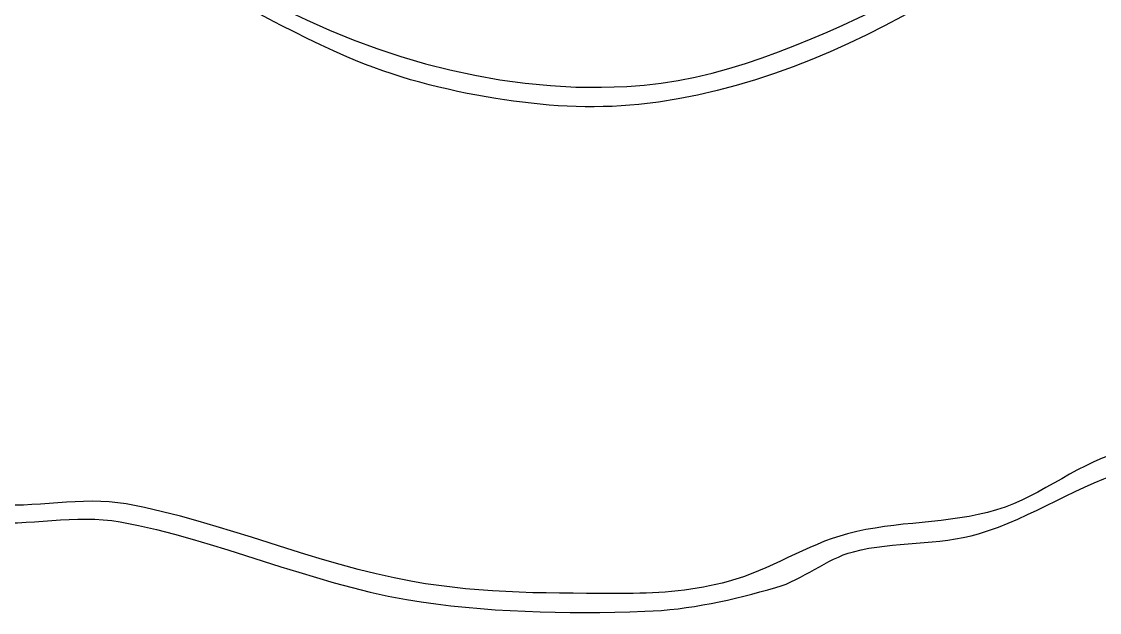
# Model space of a CAD drawing. Extents: x 4 to 678, y 18 to 648.
# Drawn here: x 202.9 to 383.8, y 350.8 to 449.9 of the extents above; entities that cross this region are included whole.
import ezdxf

# ---------------------------------------------------------------- set-up
doc = ezdxf.new("R2010")
doc.units = 0
doc.layers.add('Poly', color=3, linetype='CONTINUOUS')

msp = doc.modelspace()

# ---------------------------------------------------------------- linework, layer by layer
at = {"layer": 'Poly'}
for points in [[(257.5, 444), (255.28, 445), (253.07, 446.02), (250.87, 447.07), (248.68, 448.15), (246.51, 449.25), (244.35, 450.38), (242.2, 451.54), (240.07, 452.72), (237.95, 453.93), (235.84, 455.15), (233.75, 456.41), (231.67, 457.68), (229.6, 458.98), (227.55, 460.3), (225.52, 461.64), (223.5, 463)], [(239.5, 456), (243.17, 453.94), (246.92, 451.99), (250.73, 450.16), (254.61, 448.43), (258.55, 446.84), (262.54, 445.37), (266.59, 444.03), (270.68, 442.83), (274.81, 441.78), (278.98, 440.89), (283.18, 440.15), (287.41, 439.57), (291.66, 439.16), (295.93, 438.92), (300.21, 438.87), (304.5, 439)], [(356.5, 454), (353.61, 452.34), (350.69, 450.73), (347.72, 449.17), (344.72, 447.66), (341.69, 446.22), (338.62, 444.84), (335.52, 443.54), (332.39, 442.32), (329.23, 441.18), (326.05, 440.12), (322.84, 439.17), (319.61, 438.31), (316.36, 437.56), (313.09, 436.92), (309.8, 436.4), (306.5, 436)], [(304.5, 439), (307.38, 439.22), (310.25, 439.56), (313.11, 440.02), (315.96, 440.6), (318.79, 441.27), (321.61, 442.04), (324.41, 442.89), (327.19, 443.82), (329.95, 444.82), (332.69, 445.87), (335.4, 446.98), (338.08, 448.13), (340.73, 449.32), (343.36, 450.53), (345.95, 451.76), (348.5, 453)], [(282.5, 437), (280.9, 437.27), (279.3, 437.56), (277.7, 437.86), (276.1, 438.19), (274.51, 438.54), (272.92, 438.91), (271.34, 439.3), (269.77, 439.71), (268.2, 440.15), (266.64, 440.62), (265.09, 441.11), (263.55, 441.63), (262.02, 442.18), (260.5, 442.75), (258.99, 443.36), (257.5, 444)], [(306.5, 436), (305, 435.86), (303.51, 435.76), (302, 435.68), (300.5, 435.63), (299, 435.61), (297.49, 435.62), (295.98, 435.65), (294.48, 435.71), (292.97, 435.79), (291.47, 435.9), (289.96, 436.03), (288.46, 436.19), (286.97, 436.36), (285.47, 436.55), (283.98, 436.77), (282.5, 437)], [(388.5, 378), (387.04, 377.64), (385.61, 377.19), (384.2, 376.66), (382.82, 376.06), (381.46, 375.41), (380.11, 374.71), (378.77, 373.99), (377.44, 373.24), (376.11, 372.49), (374.78, 371.74), (373.44, 371), (372.09, 370.3), (370.72, 369.63), (369.34, 369.02), (367.93, 368.47), (366.5, 368)], [(363.5, 364), (365.18, 364.54), (366.84, 365.14), (368.47, 365.79), (370.1, 366.48), (371.71, 367.21), (373.31, 367.97), (374.9, 368.74), (376.49, 369.52), (378.09, 370.3), (379.68, 371.07), (381.28, 371.82), (382.89, 372.55), (384.52, 373.24), (386.16, 373.88), (387.82, 374.47), (389.5, 375)], [(220.5, 369), (219.08, 369.22), (217.66, 369.36), (216.23, 369.44), (214.8, 369.46), (213.36, 369.44), (211.92, 369.38), (210.47, 369.29), (209.03, 369.19), (207.58, 369.08), (206.14, 368.98), (204.69, 368.89), (203.25, 368.83), (201.8, 368.8), (200.37, 368.81), (198.93, 368.87), (197.5, 369)], [(268.5, 356), (265.45, 356.59), (262.42, 357.27), (259.41, 358.03), (256.41, 358.84), (253.42, 359.71), (250.44, 360.61), (247.47, 361.53), (244.5, 362.47), (241.52, 363.41), (238.55, 364.34), (235.57, 365.25), (232.58, 366.12), (229.59, 366.94), (226.57, 367.7), (223.55, 368.39), (220.5, 369)], [(366.5, 368), (364.98, 367.58), (363.44, 367.23), (361.89, 366.92), (360.33, 366.66), (358.76, 366.44), (357.19, 366.25), (355.61, 366.07), (354.02, 365.91), (352.44, 365.75), (350.86, 365.59), (349.28, 365.41), (347.71, 365.2), (346.14, 364.97), (344.58, 364.7), (343.04, 364.38), (341.5, 364)], [(196.5, 366), (197.93, 365.89), (199.37, 365.83), (200.81, 365.83), (202.25, 365.86), (203.7, 365.93), (205.14, 366.02), (206.59, 366.12), (208.03, 366.22), (209.48, 366.32), (210.92, 366.4), (212.36, 366.45), (213.8, 366.47), (215.23, 366.45), (216.66, 366.36), (218.08, 366.22), (219.5, 366)], [(219.5, 366), (222.55, 365.39), (225.57, 364.7), (228.58, 363.93), (231.58, 363.1), (234.57, 362.22), (237.54, 361.31), (240.52, 360.37), (243.49, 359.42), (246.46, 358.48), (249.43, 357.55), (252.41, 356.65), (255.4, 355.79), (258.4, 354.98), (261.41, 354.24), (264.45, 353.57), (267.5, 353)], [(341.5, 364), (340.21, 363.63), (338.93, 363.2), (337.67, 362.74), (336.42, 362.23), (335.18, 361.7), (333.95, 361.15), (332.72, 360.58), (331.5, 360.01), (330.27, 359.43), (329.04, 358.87), (327.81, 358.31), (326.57, 357.78), (325.33, 357.28), (324.06, 356.81), (322.79, 356.38), (321.5, 356)], [(342.5, 361), (343.79, 361.31), (345.09, 361.57), (346.4, 361.78), (347.71, 361.95), (349.03, 362.09), (350.36, 362.21), (351.69, 362.32), (353.02, 362.42), (354.35, 362.53), (355.68, 362.64), (357, 362.77), (358.32, 362.93), (359.63, 363.13), (360.93, 363.37), (362.22, 363.65), (363.5, 364)], [(329.5, 355), (330.35, 355.27), (331.19, 355.58), (332.01, 355.94), (332.82, 356.32), (333.62, 356.73), (334.41, 357.15), (335.2, 357.59), (335.99, 358.03), (336.78, 358.48), (337.57, 358.91), (338.36, 359.33), (339.17, 359.73), (339.98, 360.11), (340.8, 360.45), (341.64, 360.75), (342.5, 361)], [(304.5, 354), (302.25, 354), (299.99, 354), (297.73, 354), (295.47, 354.02), (293.21, 354.04), (290.95, 354.08), (288.69, 354.13), (286.43, 354.21), (284.17, 354.31), (281.92, 354.44), (279.67, 354.6), (277.43, 354.8), (275.19, 355.03), (272.95, 355.31), (270.72, 355.63), (268.5, 356)], [(321.5, 356), (320.46, 355.73), (319.42, 355.49), (318.37, 355.26), (317.32, 355.06), (316.27, 354.88), (315.2, 354.71), (314.14, 354.57), (313.07, 354.44), (312, 354.33), (310.93, 354.24), (309.86, 354.16), (308.79, 354.1), (307.72, 354.06), (306.64, 354.02), (305.57, 354.01), (304.5, 354)], [(307.5, 351), (308.9, 351.06), (310.29, 351.16), (311.68, 351.28), (313.07, 351.44), (314.46, 351.62), (315.85, 351.83), (317.23, 352.07), (318.61, 352.32), (319.98, 352.6), (321.35, 352.9), (322.72, 353.21), (324.09, 353.54), (325.45, 353.89), (326.8, 354.25), (328.15, 354.62), (329.5, 355)], [(267.5, 353), (269.97, 352.6), (272.45, 352.25), (274.93, 351.95), (277.43, 351.68), (279.92, 351.46), (282.42, 351.27), (284.92, 351.12), (287.43, 351), (289.94, 350.91), (292.45, 350.85), (294.96, 350.82), (297.47, 350.82), (299.98, 350.83), (302.49, 350.87), (305, 350.93), (307.5, 351)]]:
    msp.add_lwpolyline(points, dxfattribs=at)

doc.saveas('drawing.dxf')
